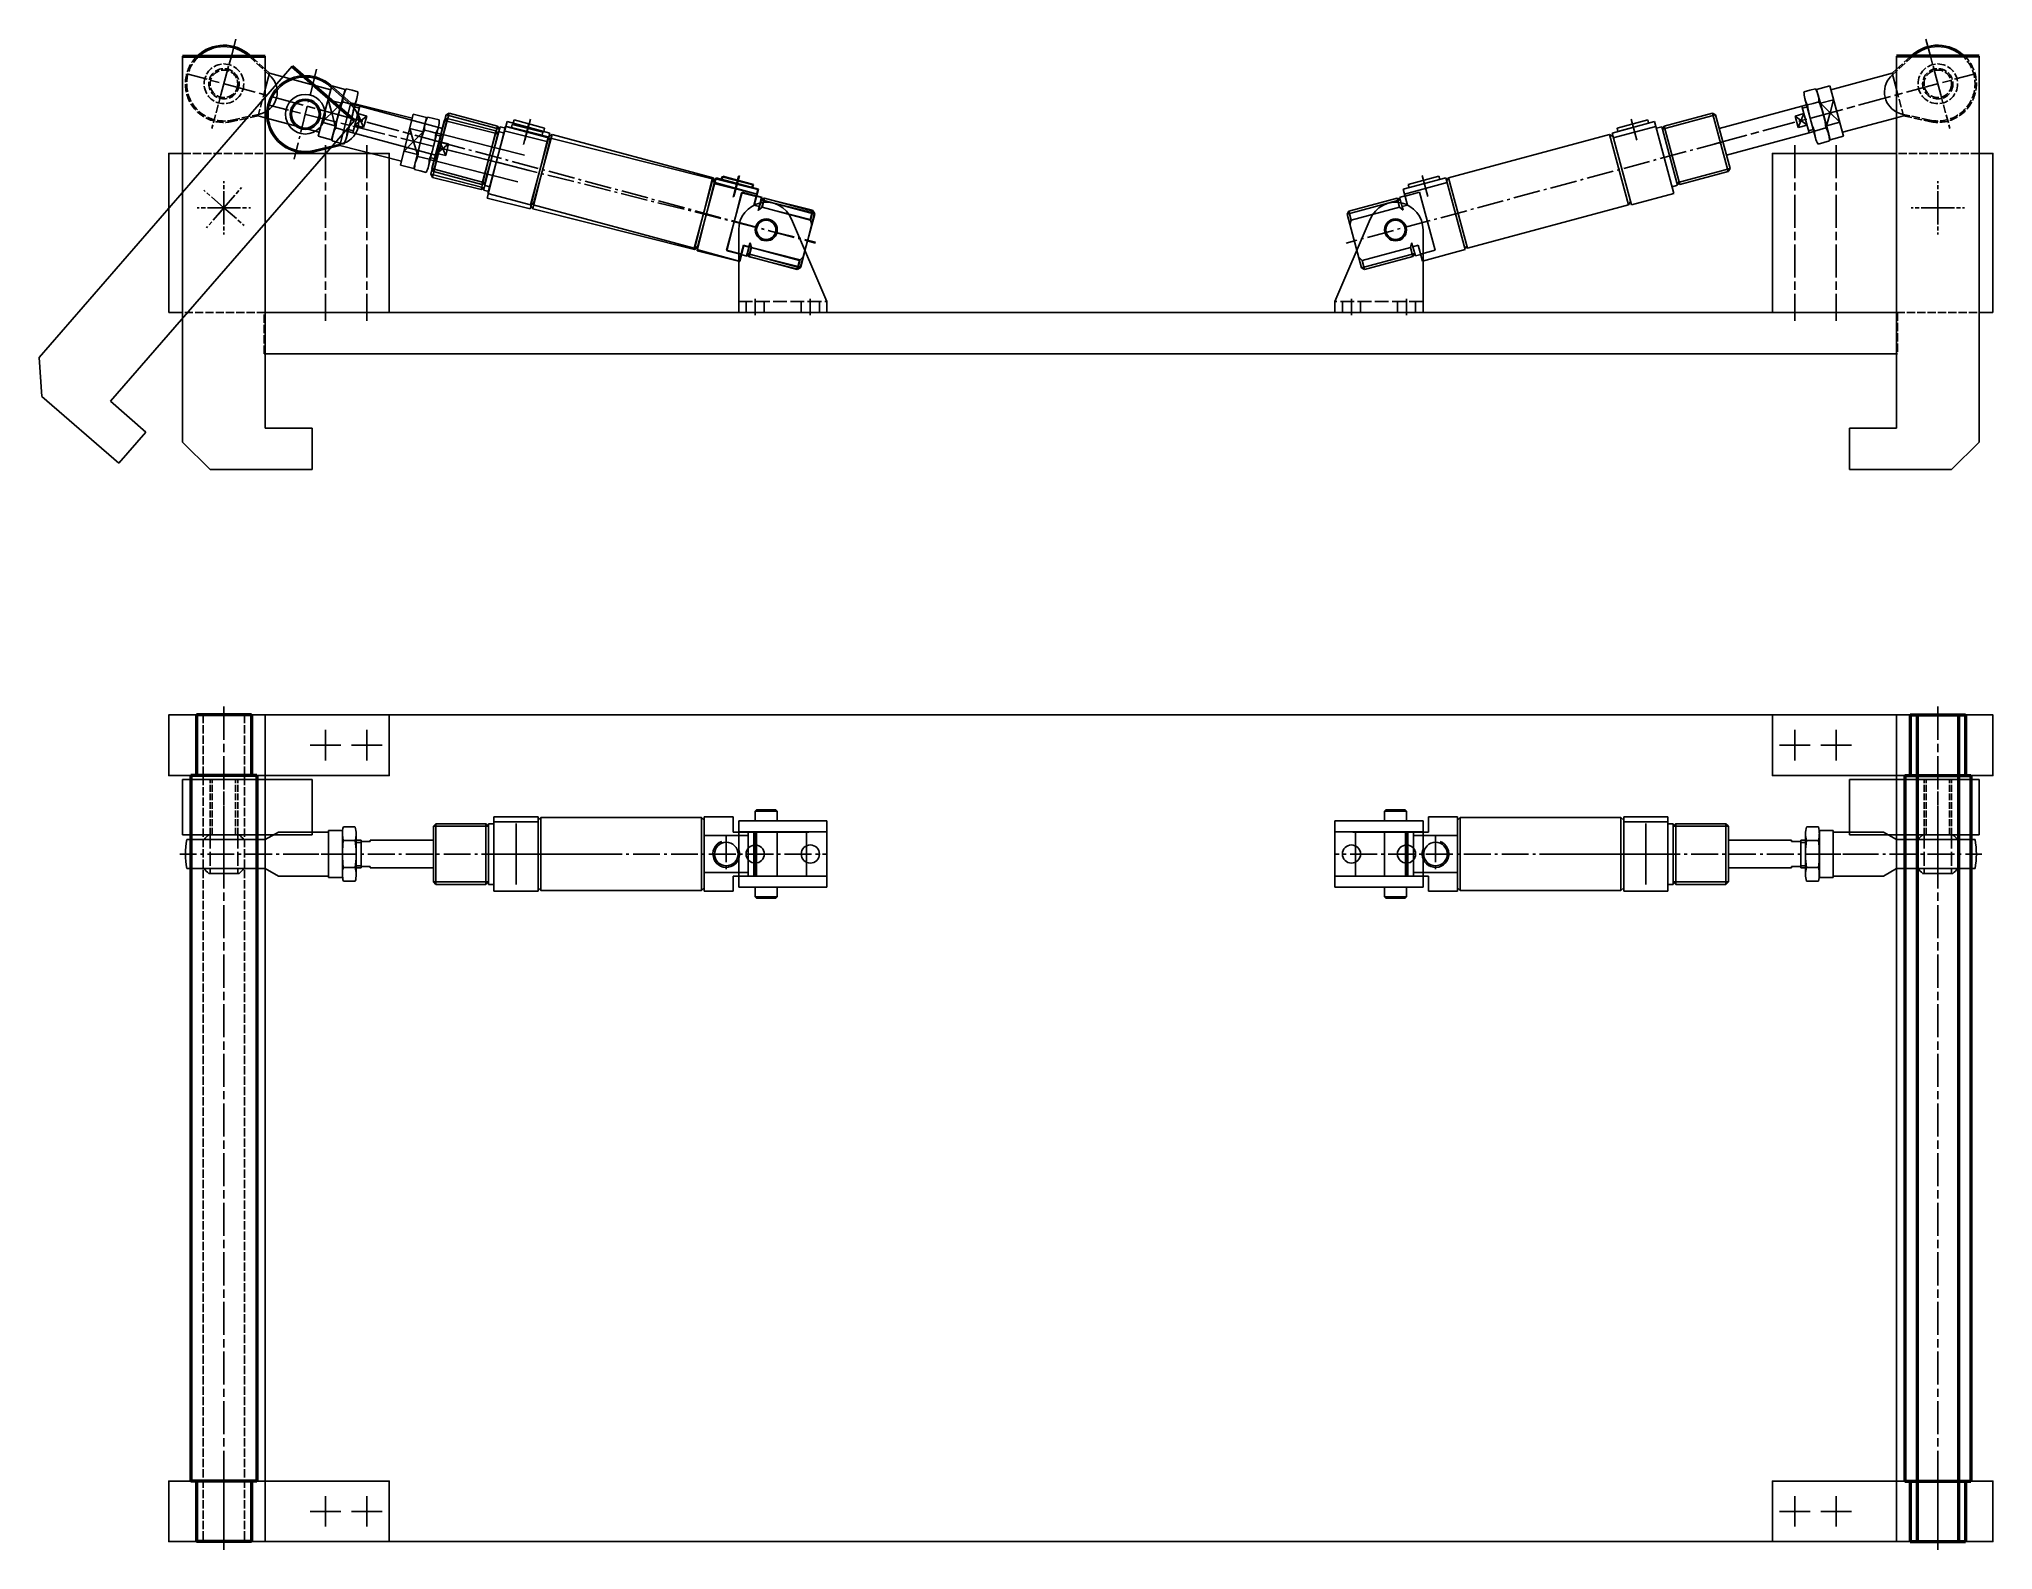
# Model space of a CAD drawing. Header units: millimetres. Extents: x 16 to 725, y 27 to 576.
import ezdxf

# ---------------------------------------------------------------- set-up
doc = ezdxf.new("R2010")
doc.units = ezdxf.units.MM
for name, pattern in [('AM_ISO02W050', [7.5, 6, -1.5]), ('AM_ISO02W050x2', [3.75, 3, -0.75]), ('AM_ISO08W050', [18, 12, -1.5, 3, -1.5]), ('AM_ISO08W050x2', [9, 6, -0.75, 1.5, -0.75]), ('GEN3', [6.25, 5, -1.25]), ('GEN3A', [3.125, 2.5, -0.625]), ('GEN7', [13.75, 9.75, -1.5, 1, -1.5]), ('GEN7A', [6.875, 5, -0.625, 0.625, -0.625])]:
    doc.linetypes.add(name, pattern=pattern)
for name, color, linetype in [('3', 6, 'GEN3'), ('3A', 6, 'GEN3A'), ('5', 3, 'Continuous'), ('7', 4, 'GEN7'), ('7A', 4, 'GEN7A')]:
    doc.layers.add(name, color=color, linetype=linetype)
for name, color, linetype, lineweight in [('AM_0', 7, 'Continuous', 50), ('AM_3', 6, 'AM_ISO02W050', 25), ('AM_7', 4, 'AM_ISO08W050', 25)]:
    doc.layers.add(name, color=color, linetype=linetype, lineweight=lineweight)

msp = doc.modelspace()

# ---------------------------------------------------------------- linework, layer by layer
for p, q in [((67.74, 429.29), (67.74, 569.29)), ((92.55, 569.29), (92.19, 569.62)), ((97.74, 569.29), (97.74, 434.29)), ((689.74, 569.29), (689.74, 434.29)), ((694.93, 569.29), (695.29, 569.62)), ((719.74, 429.29), (719.74, 569.29)), ((99.3, 563.12), (97.74, 564.55)), ((97.74, 563.87), (99.16, 562.58)), ((99.3, 563.12), (97.74, 557.31)), ((121.51, 557.14), (99.3, 563.12)), ((665.96, 557.14), (688.17, 563.12)), ((688.17, 563.12), (689.74, 564.55)), ((688.17, 563.12), (689.74, 557.31)), ((689.74, 563.87), (688.32, 562.58)), ((121.9, 558.58), (116.96, 540.24)), ((125.36, 552.21), (120.53, 553.51)), ((126.73, 557.28), (121.79, 538.94)), ((126.73, 557.28), (121.9, 558.58)), ((126.18, 555.22), (124.26, 548.11)), ((127.15, 557.5), (129.23, 556.94)), ((131, 553.92), (129.08, 546.81)), ((131.3, 556.38), (129.23, 556.94)), ((656.18, 556.38), (658.25, 556.94)), ((656.48, 553.92), (658.39, 546.81)), ((660.32, 557.5), (658.25, 556.94)), ((660.75, 557.28), (665.57, 558.58)), ((660.75, 557.28), (665.69, 538.94)), ((661.3, 555.22), (663.21, 548.11)), ((662.11, 552.21), (666.94, 553.51)), ((665.57, 558.58), (670.52, 540.24)), ((117.35, 541.69), (97.74, 546.97)), ((122.35, 541), (124.26, 548.11)), ((124.13, 547.61), (124.26, 548.11)), ((124.4, 548.61), (124.26, 548.11)), ((125.88, 552.76), (127.95, 552.2)), ((127.17, 539.7), (129.08, 546.81)), ((130.02, 551.64), (127.95, 552.2)), ((128.94, 546.31), (129.08, 546.81)), ((129.21, 547.32), (129.08, 546.81)), ((132.08, 551.18), (129.48, 541.53)), ((132.08, 551.18), (130.38, 551.64)), ((131.34, 548.46), (134.56, 547.59)), ((162.08, 543.1), (132.08, 551.18)), ((134.56, 547.59), (133.43, 543.38)), ((163.4, 548.01), (158.16, 528.54)), ((163.4, 548.01), (164.53, 548.66)), ((182.06, 543.94), (164.53, 548.66)), ((188.02, 546.16), (187.7, 545.01)), ((199.12, 543.17), (188.02, 546.16)), ((588.36, 543.17), (599.46, 546.16)), ((599.46, 546.16), (599.77, 545.01)), ((605.42, 543.94), (622.95, 548.66)), ((624.08, 548.01), (622.95, 548.66)), ((624.08, 548.01), (629.32, 528.54)), ((625.4, 543.1), (655.4, 551.18)), ((656.13, 548.46), (652.91, 547.59)), ((652.91, 547.59), (654.05, 543.38)), ((655.4, 551.18), (657.09, 551.64)), ((655.4, 551.18), (658, 541.53)), ((657.45, 551.64), (659.53, 552.2)), ((658.26, 547.32), (658.39, 546.81)), ((660.31, 539.7), (658.39, 546.81)), ((658.53, 546.31), (658.39, 546.81)), ((661.6, 552.76), (659.53, 552.2)), ((663.07, 548.61), (663.21, 548.11)), ((665.13, 541), (663.21, 548.11)), ((663.35, 547.61), (663.21, 548.11)), ((670.13, 541.69), (689.74, 546.97)), ((121.79, 538.94), (116.96, 540.24)), ((123.16, 544.01), (118.33, 545.31)), ((123.32, 543.28), (125.4, 542.72)), ((127.47, 542.16), (125.4, 542.72)), ((129.48, 541.53), (127.78, 541.98)), ((129.48, 541.53), (159.48, 533.45)), ((130.21, 544.25), (133.43, 543.38)), ((177.47, 523.34), (182.71, 542.81)), ((185.53, 545.59), (178.51, 519.52)), ((182.06, 543.94), (182.71, 542.81)), ((182.71, 542.81), (182.95, 543.7)), ((182.95, 543.7), (184.88, 543.18)), ((200.51, 539.68), (185.06, 543.84)), ((200.98, 541.43), (185.53, 545.59)), ((187.7, 545.01), (198.81, 542.02)), ((193.96, 515.36), (200.98, 541.43)), ((201.88, 540.93), (194.99, 515.34)), ((198.81, 542.02), (199.12, 543.17)), ((200.66, 540.22), (201.88, 540.93)), ((201.88, 540.93), (260.3, 525.2)), ((585.6, 540.93), (527.18, 525.2)), ((586.82, 540.22), (585.6, 540.93)), ((585.6, 540.93), (592.49, 515.34)), ((586.5, 541.43), (601.95, 545.59)), ((593.52, 515.36), (586.5, 541.43)), ((586.97, 539.68), (602.42, 543.84)), ((588.67, 542.02), (588.36, 543.17)), ((599.77, 545.01), (588.67, 542.02)), ((601.95, 545.59), (608.97, 519.52)), ((604.53, 543.7), (602.6, 543.18)), ((604.77, 542.81), (604.53, 543.7)), ((605.42, 543.94), (604.77, 542.81)), ((610.01, 523.34), (604.77, 542.81)), ((658, 541.53), (628, 533.45)), ((657.27, 544.25), (654.05, 543.38)), ((658, 541.53), (659.69, 541.98)), ((660.01, 542.16), (662.08, 542.72)), ((664.15, 543.28), (662.08, 542.72)), ((664.32, 544.01), (669.15, 545.31)), ((665.69, 538.94), (670.52, 540.24)), ((122.05, 538.54), (124.12, 537.98)), ((126.19, 537.43), (124.12, 537.98)), ((661.28, 537.43), (663.36, 537.98)), ((665.43, 538.54), (663.36, 537.98)), ((158.16, 528.54), (158.8, 527.42)), ((158.8, 527.42), (176.34, 522.69)), ((260.3, 525.2), (253.41, 499.61)), ((261.33, 525.18), (254.31, 499.11)), ((260.3, 525.2), (261, 523.97)), ((261.33, 525.18), (276.78, 521.02)), ((263.81, 525.75), (263.5, 524.59)), ((274.92, 522.76), (263.81, 525.75)), ((526.15, 525.18), (510.7, 521.02)), ((512.56, 522.76), (523.66, 525.75)), ((523.66, 525.75), (523.97, 524.59)), ((526.15, 525.18), (533.17, 499.11)), ((527.18, 525.2), (526.47, 523.97)), ((527.18, 525.2), (534.07, 499.61)), ((628.67, 527.42), (611.14, 522.69)), ((629.32, 528.54), (628.67, 527.42)), ((176.34, 522.69), (177.47, 523.34)), ((177.47, 523.34), (177.23, 522.45)), ((177.23, 522.45), (179.16, 521.93)), ((178.51, 519.52), (193.96, 515.36)), ((260.86, 523.43), (276.31, 519.27)), ((270.79, 519.91), (265.13, 498.91)), ((276.1, 518.48), (270.79, 519.91)), ((274.61, 521.6), (274.92, 522.76)), ((276.78, 521.02), (275.23, 515.27)), ((276.13, 518.6), (278.06, 518.08)), ((278.06, 518.08), (277.82, 517.19)), ((277.82, 517.19), (278.95, 517.84)), ((278.95, 517.84), (278.05, 514.51)), ((278.95, 517.84), (296.48, 513.12)), ((508.53, 517.84), (490.99, 513.12)), ((508.53, 517.84), (509.42, 514.51)), ((509.65, 517.19), (508.53, 517.84)), ((511.35, 518.6), (509.42, 518.08)), ((509.42, 518.08), (509.65, 517.19)), ((510.7, 521.02), (512.24, 515.27)), ((526.62, 523.43), (511.17, 519.27)), ((511.38, 518.48), (516.69, 519.91)), ((512.87, 521.6), (512.56, 522.76)), ((516.69, 519.91), (522.35, 498.91)), ((608.97, 519.52), (593.52, 515.36)), ((610.25, 522.45), (608.32, 521.93)), ((611.14, 522.69), (610.01, 523.34)), ((610.01, 523.34), (610.25, 522.45)), ((194.28, 516.57), (194.99, 515.34)), ((194.99, 515.34), (253.41, 499.61)), ((275.23, 515.27), (277.16, 514.75)), ((277.16, 514.75), (276.79, 513.38)), ((276.79, 513.38), (278.05, 514.51)), ((277.82, 517.19), (277.16, 514.75)), ((278.05, 514.51), (295.59, 509.79)), ((297.13, 511.99), (291.89, 492.53)), ((296.48, 513.12), (295.59, 509.79)), ((296.48, 513.12), (297.13, 511.99)), ((490.99, 513.12), (490.34, 511.99)), ((490.34, 511.99), (495.59, 492.53)), ((490.99, 513.12), (491.89, 509.79)), ((509.42, 514.51), (491.89, 509.79)), ((510.68, 513.38), (509.42, 514.51)), ((509.65, 517.19), (510.31, 514.75)), ((512.24, 515.27), (510.31, 514.75)), ((510.31, 514.75), (510.68, 513.38)), ((592.49, 515.34), (534.07, 499.61)), ((593.19, 516.57), (592.49, 515.34)), ((269.55, 506.29), (269.55, 480.29)), ((301.55, 480.29), (288.74, 510.22)), ((295.59, 509.79), (296.11, 508.18)), ((485.93, 480.29), (498.74, 510.22)), ((491.89, 509.79), (491.37, 508.18)), ((517.93, 506.29), (517.93, 480.29)), ((253.41, 499.61), (254.63, 500.31)), ((254.31, 499.11), (269.76, 494.95)), ((270.44, 497.48), (265.13, 498.91)), ((269.76, 494.95), (271.31, 500.69)), ((270.41, 497.36), (272.34, 496.84)), ((271.31, 500.69), (273.24, 500.17)), ((272.34, 496.84), (272.58, 497.73)), ((272.58, 497.73), (273.24, 500.17)), ((272.58, 497.73), (273.23, 496.6)), ((273.23, 496.6), (274.13, 499.93)), ((273.23, 496.6), (290.76, 491.88)), ((273.24, 500.17), (273.61, 501.54)), ((273.61, 501.54), (274.13, 499.93)), ((274.13, 499.93), (291.66, 495.21)), ((513.35, 499.93), (495.82, 495.21)), ((514.25, 496.6), (496.71, 491.88)), ((513.87, 501.54), (513.35, 499.93)), ((514.25, 496.6), (513.35, 499.93)), ((514.24, 500.17), (513.87, 501.54)), ((516.17, 500.69), (514.24, 500.17)), ((514.9, 497.73), (514.24, 500.17)), ((514.9, 497.73), (514.25, 496.6)), ((515.14, 496.84), (514.9, 497.73)), ((517.07, 497.36), (515.14, 496.84)), ((517.72, 494.95), (516.17, 500.69)), ((517.03, 497.48), (522.35, 498.91)), ((533.17, 499.11), (517.72, 494.95)), ((534.07, 499.61), (532.84, 500.31)), ((290.76, 491.88), (291.66, 495.21)), ((290.76, 491.88), (291.89, 492.53)), ((291.66, 495.21), (292.92, 496.34)), ((495.82, 495.21), (494.56, 496.34)), ((496.71, 491.88), (495.59, 492.53)), ((496.71, 491.88), (495.82, 495.21)), ((67.74, 476.29), (62.74, 476.29)), ((97.74, 476.29), (689.74, 476.29)), ((269.55, 480.29), (269.55, 476.29)), ((269.55, 476.29), (301.55, 476.29)), ((301.55, 476.29), (301.55, 480.29)), ((485.93, 476.29), (485.93, 480.29)), ((517.93, 476.29), (485.93, 476.29)), ((517.93, 480.29), (517.93, 476.29)), ((719.74, 476.29), (724.74, 476.29)), ((689.74, 461.29), (97.74, 461.29)), ((97.74, 434.29), (114.74, 434.29)), ((114.74, 434.29), (114.74, 419.29)), ((672.74, 434.29), (672.74, 419.29)), ((689.74, 434.29), (672.74, 434.29)), ((67.74, 429.29), (77.74, 419.29)), ((67.74, 429.29), (77.74, 419.29)), ((719.74, 429.29), (709.74, 419.29)), ((719.74, 429.29), (709.74, 419.29)), ((114.74, 419.29), (77.74, 419.29)), ((672.74, 419.29), (709.74, 419.29)), ((97.74, 286.8), (97.74, 306.8)), ((689.74, 286.8), (689.74, 306.8)), ((158.74, 289.88), (159.66, 290.8)), ((177.82, 290.8), (159.66, 290.8)), ((177.82, 290.8), (178.74, 289.88)), ((178.74, 289.88), (178.74, 290.8)), ((178.74, 290.8), (180.74, 290.8)), ((196.74, 293.3), (180.74, 293.3)), ((180.74, 293.3), (180.74, 266.3)), ((196.74, 291.49), (180.74, 291.49)), ((196.74, 266.3), (196.74, 293.3)), ((196.74, 292.05), (197.74, 293.05)), ((197.74, 293.05), (197.74, 266.55)), ((197.74, 293.05), (256.05, 293.05)), ((256.05, 293.05), (257.05, 292.05)), ((256.05, 293.05), (256.05, 266.55)), ((257.05, 293.3), (267.55, 293.3)), ((257.05, 293.3), (257.05, 266.3)), ((267.55, 293.3), (267.55, 287.8)), ((269.55, 291.85), (301.55, 291.85)), ((269.55, 291.85), (269.55, 287.85)), ((275.55, 295.35), (276.05, 295.85)), ((275.55, 295.35), (275.55, 291.85)), ((275.55, 295.35), (283.55, 295.35)), ((276.05, 295.85), (283.05, 295.85)), ((283.05, 295.85), (283.55, 295.35)), ((283.55, 295.35), (283.55, 291.85)), ((301.55, 287.85), (301.55, 291.85)), ((485.93, 287.85), (485.93, 291.85)), ((517.93, 291.85), (485.93, 291.85)), ((504.43, 295.85), (503.93, 295.35)), ((511.93, 295.35), (503.93, 295.35)), ((503.93, 295.35), (503.93, 291.85)), ((511.43, 295.85), (504.43, 295.85)), ((511.93, 295.35), (511.43, 295.85)), ((511.93, 295.35), (511.93, 291.85)), ((517.93, 291.85), (517.93, 287.85)), ((530.43, 293.3), (519.93, 293.3)), ((519.93, 293.3), (519.93, 287.8)), ((530.43, 293.3), (530.43, 266.3)), ((531.43, 293.05), (530.43, 292.05)), ((531.43, 293.05), (531.43, 266.55)), ((589.74, 293.05), (531.43, 293.05)), ((589.74, 293.05), (589.74, 266.55)), ((590.74, 292.05), (589.74, 293.05)), ((590.74, 293.3), (606.74, 293.3)), ((590.74, 266.3), (590.74, 293.3)), ((590.74, 291.49), (606.74, 291.49)), ((606.74, 293.3), (606.74, 266.3)), ((608.74, 290.8), (606.74, 290.8)), ((609.66, 290.8), (608.74, 289.88)), ((608.74, 289.88), (608.74, 290.8)), ((609.66, 290.8), (627.82, 290.8)), ((628.74, 289.88), (627.82, 290.8)), ((97.74, 285.05), (69.23, 285.05)), ((77.24, 286.8), (88.24, 286.8)), ((102.5, 287.8), (97.74, 285.05)), ((120.74, 287.8), (102.5, 287.8)), ((120.74, 288.3), (120.74, 271.3)), ((125.74, 288.3), (120.74, 288.3)), ((125.74, 288.3), (125.74, 271.3)), ((125.74, 287.16), (125.74, 279.8)), ((126.09, 289.62), (128.24, 289.62)), ((126.09, 284.71), (128.24, 284.71)), ((130.39, 289.62), (128.24, 289.62)), ((130.39, 284.71), (128.24, 284.71)), ((132.49, 284.8), (130.72, 284.8)), ((130.73, 287.16), (130.73, 279.8)), ((132.49, 284.3), (132.49, 284.8)), ((135.82, 284.3), (132.49, 284.3)), ((132.49, 284.3), (132.49, 275.3)), ((135.82, 284.3), (135.82, 284.8)), ((158.74, 284.8), (135.82, 284.8)), ((158.74, 289.88), (158.74, 269.72)), ((178.74, 269.72), (178.74, 289.88)), ((257.05, 286.55), (273.05, 286.55)), ((267.55, 287.8), (295.05, 287.8)), ((269.55, 287.85), (301.55, 287.85)), ((269.55, 287.85), (269.55, 271.75)), ((273.05, 287.8), (273.05, 271.8)), ((275.05, 287.8), (275.05, 271.8)), ((275.55, 287.85), (275.55, 271.75)), ((275.97, 287.8), (275.97, 271.8)), ((283.55, 287.85), (283.55, 271.75)), ((294.13, 287.8), (294.13, 271.8)), ((301.55, 287.85), (301.55, 271.75)), ((485.93, 287.85), (485.93, 271.75)), ((517.93, 287.85), (485.93, 287.85)), ((519.93, 287.8), (492.43, 287.8)), ((493.35, 287.8), (493.35, 271.8)), ((503.93, 287.85), (503.93, 271.75)), ((511.51, 287.8), (511.51, 271.8)), ((511.93, 287.85), (511.93, 271.75)), ((512.43, 287.8), (512.43, 271.8)), ((514.43, 287.8), (514.43, 271.8)), ((530.43, 286.55), (514.43, 286.55)), ((517.93, 287.85), (517.93, 271.75)), ((608.74, 269.72), (608.74, 289.88)), ((628.74, 289.88), (628.74, 269.72)), ((628.74, 284.8), (651.65, 284.8)), ((651.65, 284.3), (651.65, 284.8)), ((651.65, 284.3), (654.99, 284.3)), ((654.99, 284.3), (654.99, 284.8)), ((654.99, 284.8), (656.75, 284.8)), ((654.99, 284.3), (654.99, 275.3)), ((656.74, 287.16), (656.74, 279.8)), ((657.09, 289.62), (659.24, 289.62)), ((657.09, 284.71), (659.24, 284.71)), ((661.39, 289.62), (659.24, 289.62)), ((661.39, 284.71), (659.24, 284.71)), ((661.73, 287.16), (661.73, 279.8)), ((661.74, 288.3), (661.74, 271.3)), ((661.74, 288.3), (666.74, 288.3)), ((666.74, 288.3), (666.74, 271.3)), ((666.74, 287.8), (684.97, 287.8)), ((684.97, 287.8), (689.74, 285.05)), ((689.74, 285.05), (718.24, 285.05)), ((710.24, 286.8), (699.24, 286.8)), ((125.75, 280.32), (125.74, 279.8)), ((125.75, 279.28), (125.74, 279.8)), ((125.74, 272.44), (125.74, 279.8)), ((130.73, 280.32), (130.73, 279.8)), ((130.73, 279.28), (130.73, 279.8)), ((130.73, 272.44), (130.73, 279.8)), ((656.75, 280.32), (656.74, 279.8)), ((656.74, 272.44), (656.74, 279.8)), ((656.75, 279.28), (656.74, 279.8)), ((661.73, 280.32), (661.73, 279.8)), ((661.73, 279.28), (661.73, 279.8)), ((661.73, 272.44), (661.73, 279.8)), ((97.74, 274.55), (69.23, 274.55)), ((77.24, 272.8), (88.24, 272.8)), ((102.5, 271.8), (97.74, 274.55)), ((120.74, 271.8), (102.5, 271.8)), ((125.74, 271.3), (120.74, 271.3)), ((126.09, 274.89), (128.24, 274.89)), ((126.09, 269.98), (128.24, 269.98)), ((130.39, 274.89), (128.24, 274.89)), ((130.39, 269.98), (128.24, 269.98)), ((132.49, 274.8), (130.72, 274.8)), ((132.49, 275.3), (132.49, 274.8)), ((132.49, 275.3), (135.82, 275.3)), ((135.82, 275.3), (135.82, 274.8)), ((158.74, 274.8), (135.82, 274.8)), ((158.74, 269.72), (159.66, 268.8)), ((177.82, 268.8), (178.74, 269.72)), ((178.74, 269.72), (178.74, 268.8)), ((257.05, 273.05), (273.05, 273.05)), ((267.55, 266.3), (267.55, 271.8)), ((267.55, 271.8), (295.05, 271.8)), ((269.55, 267.75), (269.55, 271.75)), ((269.55, 271.75), (301.55, 271.75)), ((301.55, 271.75), (301.55, 267.75)), ((485.93, 271.75), (485.93, 267.75)), ((517.93, 271.75), (485.93, 271.75)), ((519.93, 271.8), (492.43, 271.8)), ((530.43, 273.05), (514.43, 273.05)), ((517.93, 267.75), (517.93, 271.75)), ((519.93, 266.3), (519.93, 271.8)), ((609.66, 268.8), (608.74, 269.72)), ((608.74, 269.72), (608.74, 268.8)), ((628.74, 269.72), (627.82, 268.8)), ((628.74, 274.8), (651.65, 274.8)), ((654.99, 275.3), (651.65, 275.3)), ((651.65, 275.3), (651.65, 274.8)), ((654.99, 275.3), (654.99, 274.8)), ((654.99, 274.8), (656.75, 274.8)), ((657.09, 274.89), (659.24, 274.89)), ((657.09, 269.98), (659.24, 269.98)), ((661.39, 274.89), (659.24, 274.89)), ((661.39, 269.98), (659.24, 269.98)), ((661.74, 271.3), (666.74, 271.3)), ((666.74, 271.8), (684.97, 271.8)), ((684.97, 271.8), (689.74, 274.55)), ((689.74, 274.55), (718.24, 274.55)), ((710.24, 272.8), (699.24, 272.8)), ((159.66, 268.8), (177.82, 268.8)), ((178.74, 268.8), (180.74, 268.8)), ((180.74, 266.3), (196.74, 266.3)), ((196.74, 267.55), (197.74, 266.55)), ((197.74, 266.55), (256.05, 266.55)), ((256.05, 266.55), (257.05, 267.55)), ((257.05, 266.3), (267.55, 266.3)), ((269.55, 267.75), (301.55, 267.75)), ((275.55, 264.25), (275.55, 267.75)), ((275.55, 264.25), (276.05, 263.75)), ((275.55, 264.25), (283.55, 264.25)), ((276.05, 263.75), (283.05, 263.75)), ((283.05, 263.75), (283.55, 264.25)), ((283.55, 264.25), (283.55, 267.75)), ((517.93, 267.75), (485.93, 267.75)), ((503.93, 264.25), (503.93, 267.75)), ((511.93, 264.25), (503.93, 264.25)), ((504.43, 263.75), (503.93, 264.25)), ((511.43, 263.75), (504.43, 263.75)), ((511.93, 264.25), (511.43, 263.75)), ((511.93, 264.25), (511.93, 267.75)), ((530.43, 266.3), (519.93, 266.3)), ((531.43, 266.55), (530.43, 267.55)), ((589.74, 266.55), (531.43, 266.55)), ((590.74, 267.55), (589.74, 266.55)), ((606.74, 266.3), (590.74, 266.3)), ((608.74, 268.8), (606.74, 268.8)), ((627.82, 268.8), (609.66, 268.8))]:
    msp.add_line(p, q)
at = {"color": 8}
for p, q in [((15.65, 459.98), (107.5, 565.64)), ((121.2, 558.38), (128.62, 551.82)), ((128.76, 552.36), (121.53, 558.75)), ((128.76, 552.36), (124.86, 536.85)), ((151.07, 546.77), (128.76, 552.36)), ((151.43, 548.22), (146.81, 529.79)), ((156.28, 547.01), (151.43, 548.22)), ((156.28, 547.01), (151.66, 528.58)), ((156.7, 547.23), (158.78, 546.7)), ((160.86, 546.18), (158.78, 546.7)), ((162.69, 546), (163.81, 546.66)), ((181.42, 542.25), (163.81, 546.66)), ((130.14, 545.96), (41.57, 444.08)), ((155, 541.91), (150.15, 543.12)), ((155.76, 544.93), (153.97, 537.79)), ((155.5, 542.47), (157.59, 541.94)), ((159.67, 541.42), (157.59, 541.94)), ((162.69, 546), (157.79, 526.44)), ((160.61, 543.72), (158.81, 536.58)), ((161.73, 541), (159.3, 531.3)), ((161.73, 541), (160.03, 541.43)), ((191.87, 533.44), (161.73, 541)), ((177.19, 521.58), (182.09, 541.13)), ((184.87, 543.96), (178.3, 517.77)), ((181.42, 542.25), (182.09, 541.13)), ((182.09, 541.13), (182.32, 542.02)), ((182.32, 542.02), (184.26, 541.54)), ((199.94, 538.31), (184.43, 542.21)), ((200.38, 540.07), (184.87, 543.96)), ((187.34, 544.58), (187.05, 543.41)), ((187.05, 543.41), (198.2, 540.61)), ((198.49, 541.78), (187.34, 544.58)), ((193.82, 513.88), (200.38, 540.07)), ((201.29, 539.58), (194.85, 513.88)), ((198.2, 540.61), (198.49, 541.78)), ((200.08, 538.85), (201.29, 539.58)), ((201.29, 539.58), (259.98, 524.86)), ((115.36, 535.11), (125, 537.39)), ((124.86, 536.85), (115.48, 534.63)), ((147.17, 531.25), (124.86, 536.85)), ((152.94, 533.68), (148.09, 534.89)), ((152.18, 530.65), (153.97, 537.79)), ((153.12, 532.95), (155.2, 532.42)), ((153.85, 537.29), (153.97, 537.79)), ((154.1, 538.3), (153.97, 537.79)), ((157.28, 531.9), (155.2, 532.42)), ((157.02, 529.44), (158.81, 536.58)), ((158.68, 536.07), (158.81, 536.58)), ((158.94, 537.08), (158.81, 536.58)), ((159.99, 534.04), (163.22, 533.23)), ((161.05, 538.26), (164.28, 537.45)), ((164.28, 537.45), (163.22, 533.23)), ((151.66, 528.58), (146.81, 529.79)), ((151.92, 528.19), (154.01, 527.66)), ((156.09, 527.14), (154.01, 527.66)), ((159.3, 531.3), (157.6, 531.73)), ((157.79, 526.44), (158.46, 525.33)), ((158.46, 525.33), (176.07, 520.91)), ((159.3, 531.3), (189.43, 523.74)), ((259.98, 524.86), (253.53, 499.16)), ((261.01, 524.86), (254.44, 498.67)), ((259.98, 524.86), (260.7, 523.65)), ((261.01, 524.86), (276.53, 520.97)), ((263.48, 525.48), (263.19, 524.31)), ((274.64, 522.68), (263.48, 525.48)), ((176.07, 520.91), (177.19, 521.58)), ((177.19, 521.58), (176.96, 520.68)), ((176.96, 520.68), (178.9, 520.2)), ((178.3, 517.77), (193.82, 513.88)), ((260.57, 523.11), (276.09, 519.21)), ((270.55, 519.76), (265.26, 498.66)), ((275.89, 518.42), (270.55, 519.76)), ((274.34, 521.51), (274.64, 522.68)), ((276.53, 520.97), (275.08, 515.2)), ((275.92, 518.54), (277.86, 518.06)), ((277.86, 518.06), (277.63, 517.16)), ((277.63, 517.16), (278.75, 517.83)), ((278.75, 517.83), (277.91, 514.49)), ((278.75, 517.83), (296.36, 513.41)), ((194.12, 515.09), (194.85, 513.88)), ((194.85, 513.88), (253.53, 499.16)), ((275.08, 515.2), (277.02, 514.71)), ((277.02, 514.71), (276.67, 513.33)), ((276.67, 513.33), (277.91, 514.49)), ((277.63, 517.16), (277.02, 514.71)), ((277.91, 514.49), (295.52, 510.07)), ((297.03, 512.3), (292.13, 492.74)), ((296.36, 513.41), (295.52, 510.07)), ((296.36, 513.41), (297.03, 512.3)), ((295.52, 510.07), (296.07, 508.47)), ((253.53, 499.16), (254.74, 499.88)), ((254.44, 498.67), (269.96, 494.78)), ((270.59, 497.33), (265.26, 498.66)), ((269.96, 494.78), (271.4, 500.55)), ((270.56, 497.2), (272.5, 496.72)), ((271.4, 500.55), (273.34, 500.06)), ((272.5, 496.72), (272.73, 497.61)), ((272.73, 497.61), (273.34, 500.06)), ((272.73, 497.61), (273.4, 496.49)), ((273.34, 500.06), (273.69, 501.44)), ((273.4, 496.49), (274.24, 499.84)), ((273.4, 496.49), (291.01, 492.07)), ((273.69, 501.44), (274.24, 499.84)), ((274.24, 499.84), (291.85, 495.42)), ((291.85, 495.42), (293.09, 496.57)), ((291.01, 492.07), (291.85, 495.42)), ((291.01, 492.07), (292.13, 492.74)), ((15.65, 459.98), (16.64, 445.88)), ((15.65, 459.98), (16.64, 445.88)), ((44.56, 421.6), (16.64, 445.88)), ((41.57, 444.08), (54.4, 432.92)), ((54.4, 432.92), (44.56, 421.6))]:
    msp.add_line(p, q, dxfattribs=at)
for points in [[(62.74, 476.29), (62.74, 534.03), (67.74, 534.03)], [(97.74, 534.03), (142.74, 534.03), (142.74, 476.29), (97.74, 476.29)], [(689.74, 534.03), (644.74, 534.03), (644.74, 476.29), (689.74, 476.29)], [(724.74, 476.29), (724.74, 534.03), (719.74, 534.03)]]:
    msp.add_lwpolyline(points)
for points in [[(142.74, 330.3), (62.74, 330.3), (62.74, 308.3), (142.74, 308.3)], [(97.74, 330.3), (689.74, 330.3), (689.74, 30.3), (97.74, 30.3)], [(644.74, 330.3), (724.74, 330.3), (724.74, 308.3), (644.74, 308.3)], [(67.74, 286.8), (67.74, 306.8), (114.74, 306.8), (114.74, 286.8)], [(719.74, 286.8), (719.74, 306.8), (672.74, 306.8), (672.74, 286.8)], [(142.74, 30.3), (62.74, 30.3), (62.74, 52.3), (142.74, 52.3)], [(644.74, 30.3), (724.74, 30.3), (724.74, 52.3), (644.74, 52.3)]]:
    msp.add_lwpolyline(points, close=True)
for centre, radius in [((112.26, 548.25), 7.19), ((112.26, 548.25), 5.5), ((112.26, 548.25), 5), ((279.55, 506.29), 4), ((279.55, 506.29), 3.5)]:
    msp.add_circle(centre, radius, dxfattribs=at)
for centre, radius in [((279.55, 506.29), 4), ((279.55, 506.29), 4), ((279.55, 506.29), 3.5), ((507.93, 506.29), 4), ((507.93, 506.29), 4), ((507.93, 506.29), 3.5), ((265.05, 279.8), 4.28), ((522.43, 279.8), 4.28), ((275.55, 279.8), 3.3), ((295.55, 279.8), 3.3), ((491.93, 279.8), 3.3), ((511.93, 279.8), 3.3)]:
    msp.add_circle(centre, radius)
for centre, radius, start, end in [((82.74, 559.29), 14, 47.56022, 134.41531), ((82.74, 559.29), 13.5, 47.77865, 132.22135), ((704.74, 559.29), 14, 45.58469, 132.43978), ((704.74, 559.29), 13.5, 47.77865, 132.22135), ((93.91, 556.28), 8.19, 297.84815, 50.18492), ((693.57, 556.28), 8.19, 129.81508, 242.15185), ((134.93, 552.86), 9.06, 164.92742, 180.64642), ((134.93, 552.86), 9.07, 149.20842, 164.92742), ((122.24, 556.28), 9.07, 329.20892, 344.92742), ((122.24, 556.28), 9.06, 344.92742, 0.64592), ((665.23, 556.28), 9.06, 179.35408, 195.07258), ((665.23, 556.28), 9.07, 195.07258, 210.79108), ((652.54, 552.86), 9.07, 15.07258, 30.79158), ((652.54, 552.86), 9.06, 359.35358, 15.07258), ((157.76, 539.09), 34.7, 165.78642, 173.05942), ((157.76, 539.09), 34.7, 156.79542, 164.06842), ((95.58, 555.83), 34.7, 336.79581, 344.06798), ((95.58, 555.83), 34.7, 345.78686, 353.05903), ((691.89, 555.83), 34.7, 186.94097, 194.21314), ((691.89, 555.83), 34.7, 195.93202, 203.20419), ((629.71, 539.09), 34.7, 15.93158, 23.20458), ((629.71, 539.09), 34.7, 6.94058, 14.21358), ((131.1, 538.64), 9.06, 164.92742, 180.64642), ((131.1, 538.64), 9.07, 149.20842, 164.92742), ((118.41, 542.06), 9.07, 329.20892, 344.92742), ((118.41, 542.06), 9.06, 344.92742, 0.64592), ((669.06, 542.06), 9.06, 179.35408, 195.07258), ((669.06, 542.06), 9.07, 195.07258, 210.79108), ((656.37, 538.64), 9.07, 15.07258, 30.79158), ((656.37, 538.64), 9.06, 359.35358, 15.07258), ((279.55, 506.29), 10, 23.1621, 180), ((507.93, 506.29), 10, 0, 156.8379), ((96.74, 279.8), 28, 169.193, 190.807), ((82.74, 279.8), 8.9, 128.157, 143.862), ((82.74, 279.8), 8.9, 36.1385, 51.8428), ((134.81, 287.16), 9.07, 164.281, 180), ((134.81, 287.16), 9.06, 180, 195.719), ((160.44, 279.8), 34.7, 171.868, 179.141), ((121.67, 287.16), 9.06, 0, 15.7185), ((96.04, 279.8), 34.7, 0.85944, 8.13161), ((121.67, 287.16), 9.07, 344.2815, 0), ((665.81, 287.16), 9.07, 180, 195.7185), ((665.81, 287.16), 9.06, 164.2815, 180), ((691.44, 279.8), 34.7, 171.86839, 179.14056), ((652.67, 287.16), 9.06, 344.281, 360), ((627.04, 279.8), 34.7, 0.859, 8.132), ((652.67, 287.16), 9.07, 360, 15.719), ((704.74, 279.8), 8.9, 128.1572, 143.8615), ((704.74, 279.8), 8.9, 36.138, 51.843), ((690.74, 279.8), 28, 349.193, 10.807), ((160.44, 279.8), 34.7, 180.859, 188.132), ((96.04, 279.8), 34.7, 351.86839, 359.14056), ((691.44, 279.8), 34.7, 180.85943, 188.13161), ((627.04, 279.8), 34.7, 351.868, 359.141), ((82.74, 279.8), 8.9, 216.138, 231.843), ((82.74, 279.8), 8.9, 308.1572, 323.8615), ((134.81, 272.44), 9.07, 164.281, 180), ((134.81, 272.44), 9.06, 180, 195.719), ((121.67, 272.44), 9.06, 0, 15.7185), ((121.67, 272.44), 9.07, 344.2815, 0), ((665.81, 272.44), 9.07, 180, 195.7185), ((665.81, 272.44), 9.06, 164.2815, 180), ((652.67, 272.44), 9.06, 344.281, 360), ((652.67, 272.44), 9.07, 360, 15.719), ((704.74, 279.8), 8.9, 216.1385, 231.8428), ((704.74, 279.8), 8.9, 308.157, 323.862)]:
    msp.add_arc(centre, radius, start, end)
for centre, radius, start, end in [((112.26, 548.25), 14, 48.55065, 283.28505), ((112.26, 548.25), 13.5, 48.55065, 283.28505), ((123.48, 545.44), 8.19, 280.66035, 51.17535), ((164.56, 542.73), 9.07, 150.19885, 165.91785), ((151.81, 545.92), 9.06, 345.91785, 1.63635), ((187.62, 529.35), 34.7, 157.78585, 165.05885), ((164.56, 542.73), 9.06, 165.91785, 181.63685), ((125.16, 545.02), 34.7, 346.77729, 354.04946), ((151.81, 545.92), 9.07, 330.19935, 345.91785), ((160.98, 528.45), 9.07, 150.19885, 165.91785), ((187.62, 529.35), 34.7, 166.77685, 174.04985), ((148.23, 531.64), 9.06, 345.91785, 1.63635), ((125.16, 545.02), 34.7, 337.78624, 345.05842), ((160.98, 528.45), 9.06, 165.91785, 181.63685), ((148.23, 531.64), 9.07, 330.19935, 345.91785)]:
    msp.add_arc(centre, radius, start, end, dxfattribs=at)
at = {"layer": '3'}
for p, q in [((269.55, 480.29), (301.55, 480.29)), ((272.25, 480.29), (272.25, 476.29)), ((278.85, 480.29), (278.85, 476.29)), ((292.25, 480.29), (292.25, 476.29)), ((298.85, 480.29), (298.85, 476.29)), ((517.93, 480.29), (485.93, 480.29)), ((488.63, 480.29), (488.63, 476.29)), ((495.23, 480.29), (495.23, 476.29)), ((508.63, 480.29), (508.63, 476.29)), ((515.23, 480.29), (515.23, 476.29)), ((77.74, 286.8), (77.74, 272.8)), ((87.74, 286.8), (87.74, 272.8)), ((275.55, 287.8), (275.55, 271.8)), ((283.55, 287.8), (283.55, 271.8)), ((503.93, 287.8), (503.93, 271.8)), ((511.93, 287.8), (511.93, 271.8)), ((699.74, 286.8), (699.74, 272.8)), ((709.74, 286.8), (709.74, 272.8))]:
    msp.add_line(p, q, dxfattribs=at)
at = {"layer": '3A'}
for p, q in [((77.74, 286.8), (77.74, 306.8)), ((78.49, 286.8), (78.49, 306.8)), ((86.99, 286.8), (86.99, 306.8)), ((87.74, 286.8), (87.74, 306.8)), ((699.74, 286.8), (699.74, 306.8)), ((700.49, 286.8), (700.49, 306.8)), ((708.99, 286.8), (708.99, 306.8)), ((709.74, 286.8), (709.74, 306.8))]:
    msp.add_line(p, q, dxfattribs=at)
at = {"layer": '5'}
for p, q in [((120.53, 553.51), (121.84, 548.76)), ((666.94, 553.51), (665.63, 548.76)), ((118.33, 545.31), (121.84, 548.76)), ((125.36, 552.21), (121.84, 548.76)), ((123.16, 544.01), (121.84, 548.76)), ((130.18, 550.9), (131.88, 550.44)), ((134.56, 547.59), (130.21, 544.25)), ((131.34, 548.46), (133.43, 543.38)), ((164.53, 548.66), (158.8, 527.42)), ((163.4, 548.01), (182.71, 542.81)), ((624.08, 548.01), (604.77, 542.81)), ((622.95, 548.66), (628.67, 527.42)), ((652.91, 547.59), (657.27, 544.25)), ((656.13, 548.46), (654.05, 543.38)), ((657.29, 550.9), (655.6, 550.44)), ((662.11, 552.21), (665.63, 548.76)), ((664.32, 544.01), (665.63, 548.76)), ((669.15, 545.31), (665.63, 548.76)), ((127.98, 542.72), (129.68, 542.27)), ((182.06, 543.94), (176.34, 522.69)), ((605.42, 543.94), (611.14, 522.69)), ((659.49, 542.72), (657.8, 542.27)), ((158.16, 528.54), (177.47, 523.34)), ((629.32, 528.54), (610.01, 523.34)), ((277.82, 517.19), (297.13, 511.99)), ((509.65, 517.19), (490.34, 511.99)), ((272.58, 497.73), (291.89, 492.53)), ((514.9, 497.73), (495.59, 492.53)), ((159.66, 290.8), (159.66, 268.8)), ((177.82, 290.8), (177.82, 268.8)), ((609.66, 290.8), (609.66, 268.8)), ((627.82, 290.8), (627.82, 268.8)), ((130.72, 284.03), (132.49, 284.03)), ((158.74, 289.88), (178.74, 289.88)), ((628.74, 289.88), (608.74, 289.88)), ((656.75, 284.03), (654.99, 284.03)), ((130.72, 275.57), (132.49, 275.57)), ((158.74, 269.72), (178.74, 269.72)), ((628.74, 269.72), (608.74, 269.72)), ((656.75, 275.57), (654.99, 275.57))]:
    msp.add_line(p, q, dxfattribs=at)
at = {"layer": '5', "color": 8}
for p, q in [((163.81, 546.66), (158.46, 525.33)), ((150.15, 543.12), (151.54, 538.4)), ((155, 541.91), (151.54, 538.4)), ((159.84, 540.68), (161.55, 540.26)), ((162.69, 546), (182.09, 541.13)), ((181.42, 542.25), (176.07, 520.91)), ((148.09, 534.89), (151.54, 538.4)), ((152.94, 533.68), (151.54, 538.4)), ((157.78, 532.47), (159.49, 532.04)), ((164.28, 537.45), (159.99, 534.04)), ((161.05, 538.26), (163.22, 533.23)), ((157.79, 526.44), (177.19, 521.58)), ((277.63, 517.16), (297.03, 512.3)), ((272.73, 497.61), (292.13, 492.74))]:
    msp.add_line(p, q, dxfattribs=at)
at = {"layer": '5'}
for centre, start, end in [((265.05, 279.8), 110, 20), ((522.43, 279.8), 160, 70)]:
    msp.add_arc(centre, 4.86, start, end, dxfattribs=at)
at = {"layer": '7'}
for p, q in [((87.11, 575.52), (85.43, 569.29)), ((700.37, 575.52), (702.04, 569.29)), ((83.83, 563.34), (81.65, 555.25)), ((703.65, 563.34), (705.83, 555.25)), ((194.04, 546.41), (191.99, 538.81)), ((593.44, 546.41), (595.49, 538.81)), ((160.78, 538.28), (297.41, 501.48)), ((626.7, 538.28), (490.07, 501.48)), ((269.83, 525.99), (267.79, 518.4)), ((269.83, 525.99), (267.79, 518.4)), ((517.64, 525.99), (519.69, 518.4)), ((517.64, 525.99), (519.69, 518.4)), ((275.55, 475.29), (275.55, 481.29)), ((295.55, 475.29), (295.55, 481.29)), ((491.93, 475.29), (491.93, 481.29)), ((511.93, 475.29), (511.93, 481.29)), ((188.74, 290.9), (188.74, 268.7)), ((598.74, 290.9), (598.74, 268.7)), ((82.74, 288.2), (82.74, 271.4)), ((188.74, 286.61), (188.74, 272.99)), ((265.05, 286.61), (265.05, 272.99)), ((522.43, 286.61), (522.43, 272.99)), ((598.74, 286.61), (598.74, 272.99)), ((704.74, 288.2), (704.74, 271.4)), ((127.74, 279.8), (66.74, 279.8)), ((107.49, 279.8), (301.24, 279.8)), ((218.74, 279.8), (177.64, 279.8)), ((195.55, 279.8), (181.93, 279.8)), ((218.74, 279.8), (207.86, 279.8)), ((679.99, 279.8), (486.24, 279.8)), ((568.74, 279.8), (609.84, 279.8)), ((568.74, 279.8), (579.61, 279.8)), ((591.93, 279.8), (605.55, 279.8)), ((659.74, 279.8), (720.74, 279.8))]:
    msp.add_line(p, q, dxfattribs=at)
at = {"layer": '7', "color": 8}
for p, q in [((116.35, 564.55), (108.17, 531.96)), ((193.35, 544.92), (191.44, 537.3)), ((160.24, 536.22), (297.49, 501.79)), ((269.5, 525.82), (267.58, 518.2)), ((269.5, 525.82), (267.58, 518.2))]:
    msp.add_line(p, q, dxfattribs=at)
at = {"layer": '7A'}
for p, q in [((82.74, 283.8), (82.74, 309.8)), ((704.74, 283.8), (704.74, 309.8))]:
    msp.add_line(p, q, dxfattribs=at)
at = {"layer": 'AM_0'}
for p, q in [((67.74, 569.29), (97.74, 569.29)), ((719.74, 569.29), (689.74, 569.29)), ((72.74, 330.3), (72.74, 308.3)), ((92.74, 330.3), (72.74, 330.3)), ((90.24, 330.3), (75.24, 330.3)), ((92.74, 330.3), (92.74, 308.3)), ((694.74, 330.3), (694.74, 308.3)), ((694.74, 330.3), (714.74, 330.3)), ((697.24, 330.3), (697.24, 30.3)), ((697.24, 330.3), (712.24, 330.3)), ((712.24, 330.3), (712.24, 30.3)), ((714.74, 330.3), (714.74, 308.3)), ((70.74, 308.3), (70.74, 52.3)), ((94.74, 308.3), (70.74, 308.3)), ((92.74, 308.3), (72.74, 308.3)), ((94.74, 308.3), (94.74, 52.3)), ((692.74, 308.3), (692.74, 52.3)), ((692.74, 308.3), (716.74, 308.3)), ((694.74, 308.3), (714.74, 308.3)), ((716.74, 308.3), (716.74, 52.3)), ((94.74, 52.3), (70.74, 52.3)), ((72.74, 52.3), (72.74, 30.3)), ((92.74, 52.3), (72.74, 52.3)), ((92.74, 52.3), (92.74, 30.3)), ((692.74, 52.3), (716.74, 52.3)), ((694.74, 52.3), (694.74, 30.3)), ((694.74, 52.3), (714.74, 52.3)), ((714.74, 52.3), (714.74, 30.3)), ((92.74, 30.3), (72.74, 30.3)), ((90.24, 30.3), (75.24, 30.3)), ((75.24, 30.3), (75.24, 30.3)), ((90.24, 30.3), (90.24, 30.3)), ((694.74, 30.3), (714.74, 30.3)), ((697.24, 30.3), (712.24, 30.3))]:
    msp.add_line(p, q, dxfattribs=at)
at = {"layer": 'AM_0', "color": 8}
msp.add_line((107.5, 565.64), (130.14, 545.96), dxfattribs=at)
at = {"layer": 'AM_3', "linetype": 'AM_ISO02W050x2'}
for p, q in [((85.43, 569.29), (83.83, 563.34)), ((91.85, 569.26), (97.74, 563.87)), ((97.74, 564.55), (92.55, 569.29)), ((689.74, 564.55), (694.93, 569.29)), ((695.63, 569.26), (689.74, 563.87)), ((702.04, 569.29), (703.65, 563.34)), ((81.65, 555.25), (78.37, 543.07)), ((97.74, 557.31), (95.14, 547.67)), ((689.74, 557.31), (692.33, 547.67)), ((705.83, 555.25), (709.11, 543.07)), ((85.61, 546.1), (95.29, 548.21)), ((95.14, 547.67), (85.72, 545.61)), ((97.74, 546.97), (95.14, 547.67)), ((689.74, 546.97), (692.33, 547.67)), ((701.86, 546.1), (692.19, 548.21)), ((692.33, 547.67), (701.76, 545.61)), ((67.74, 534.03), (97.74, 534.03)), ((719.74, 534.03), (689.74, 534.03)), ((97.74, 476.29), (67.74, 476.29)), ((97.36, 476.29), (97.74, 476.29)), ((689.74, 476.29), (719.74, 476.29)), ((75.24, 330.3), (75.24, 30.3)), ((90.24, 330.3), (90.24, 30.3))]:
    msp.add_line(p, q, dxfattribs=at)
for points in [[(97.74, 461.29), (97.36, 461.29), (97.36, 476.29)], [(689.74, 476.29), (690.12, 476.29), (690.12, 461.29), (689.74, 461.29)]]:
    msp.add_lwpolyline(points, dxfattribs=at)
for centre, radius in [((82.74, 559.29), 7.19), ((82.74, 559.29), 5.5), ((82.74, 559.29), 5), ((704.74, 559.29), 7.19), ((704.74, 559.29), 5.5), ((704.74, 559.29), 5)]:
    msp.add_circle(centre, radius, dxfattribs=at)
for centre, radius, start, end in [((82.74, 559.29), 14, 134.41531, 282.29462), ((82.74, 559.29), 13.5, 132.22135, 282.29462), ((82.74, 559.29), 13.5, 47.56022, 47.77865), ((704.74, 559.29), 13.5, 132.22135, 132.43978), ((704.74, 559.29), 14, 257.70538, 45.58469), ((704.74, 559.29), 13.5, 257.70538, 47.77865), ((93.91, 556.28), 8.19, 279.66992, 297.84815), ((693.57, 556.28), 8.19, 242.15185, 260.33008)]:
    msp.add_arc(centre, radius, start, end, dxfattribs=at)
at = {"layer": 'AM_7'}
for p, q in [((163.61, 537.51), (69.7, 562.8)), ((623.87, 537.51), (717.78, 562.8)), ((119.62, 537.03), (119.62, 473.29)), ((134.62, 537.03), (134.62, 473.29)), ((652.85, 537.03), (652.85, 473.29)), ((667.85, 537.03), (667.85, 473.29)), ((82.74, 333.3), (82.74, 305.3)), ((82.74, 333.3), (82.74, 27.3)), ((704.74, 333.3), (704.74, 305.3)), ((704.74, 333.3), (704.74, 27.3)), ((82.74, 27.3), (82.74, 55.3)), ((704.74, 27.3), (704.74, 55.3))]:
    msp.add_line(p, q, dxfattribs=at)
at = {"layer": 'AM_7', "color": 8}
msp.add_line((193.49, 527.88), (99.16, 551.54), dxfattribs=at)
at = {"layer": 'AM_7', "color": 8, "linetype": 'AM_ISO08W050x2'}
for q in [(75.41, 520.66), (89.1, 521.62), (76.37, 506.97), (80.47, 516.26), (80.77, 512.03), (84.71, 516.56), (90.06, 507.93), (85, 512.32)]:
    msp.add_line((82.74, 514.29), q, dxfattribs=at)
at = {"layer": 'AM_7', "linetype": 'AM_ISO08W050x2'}
for p, q in [((82.74, 514.29), (82.74, 524)), ((704.74, 514.29), (704.74, 524)), ((82.74, 514.29), (73.03, 514.29)), ((82.74, 514.29), (79.74, 514.29)), ((82.74, 514.29), (79.74, 514.29)), ((82.74, 514.29), (82.74, 517.29)), ((82.74, 514.29), (82.74, 517.29)), ((82.74, 514.29), (82.74, 511.29)), ((82.74, 514.29), (85.74, 514.29)), ((82.74, 514.29), (92.44, 514.29)), ((82.74, 514.29), (82.74, 504.59)), ((82.74, 514.29), (85.74, 514.29)), ((82.74, 514.29), (82.74, 511.29)), ((704.74, 514.29), (695.03, 514.29)), ((704.74, 514.29), (701.74, 514.29)), ((704.74, 514.29), (701.74, 514.29)), ((704.74, 514.29), (704.74, 517.29)), ((704.74, 514.29), (704.74, 517.29)), ((704.74, 514.29), (707.74, 514.29)), ((704.74, 514.29), (704.74, 511.29)), ((704.74, 514.29), (707.74, 514.29)), ((704.74, 514.29), (704.74, 511.29)), ((704.74, 514.29), (714.44, 514.29)), ((704.74, 514.29), (704.74, 504.59)), ((119.62, 319.3), (114.07, 319.3)), ((119.62, 319.3), (119.62, 324.85)), ((119.62, 319.3), (125.18, 319.3)), ((119.62, 319.3), (119.62, 313.75)), ((134.62, 319.3), (129.07, 319.3)), ((134.62, 319.3), (134.62, 324.85)), ((134.62, 319.3), (140.18, 319.3)), ((134.62, 319.3), (134.62, 313.75)), ((652.85, 319.3), (647.3, 319.3)), ((652.85, 319.3), (652.85, 324.85)), ((652.85, 319.3), (658.4, 319.3)), ((652.85, 319.3), (652.85, 313.75)), ((667.85, 319.3), (662.3, 319.3)), ((667.85, 319.3), (667.85, 324.85)), ((667.85, 319.3), (673.4, 319.3)), ((667.85, 319.3), (667.85, 313.75)), ((119.62, 41.3), (119.62, 46.85)), ((134.62, 41.3), (134.62, 46.85)), ((652.85, 41.3), (652.85, 46.85)), ((667.85, 41.3), (667.85, 46.85)), ((119.62, 41.3), (114.07, 41.3)), ((119.62, 41.3), (125.18, 41.3)), ((119.62, 41.3), (119.62, 35.75)), ((134.62, 41.3), (129.07, 41.3)), ((134.62, 41.3), (140.18, 41.3)), ((134.62, 41.3), (134.62, 35.75)), ((652.85, 41.3), (647.3, 41.3)), ((652.85, 41.3), (652.85, 35.75)), ((652.85, 41.3), (658.4, 41.3)), ((667.85, 41.3), (662.3, 41.3)), ((667.85, 41.3), (667.85, 35.75)), ((667.85, 41.3), (673.4, 41.3))]:
    msp.add_line(p, q, dxfattribs=at)

doc.saveas('drawing.dxf')
